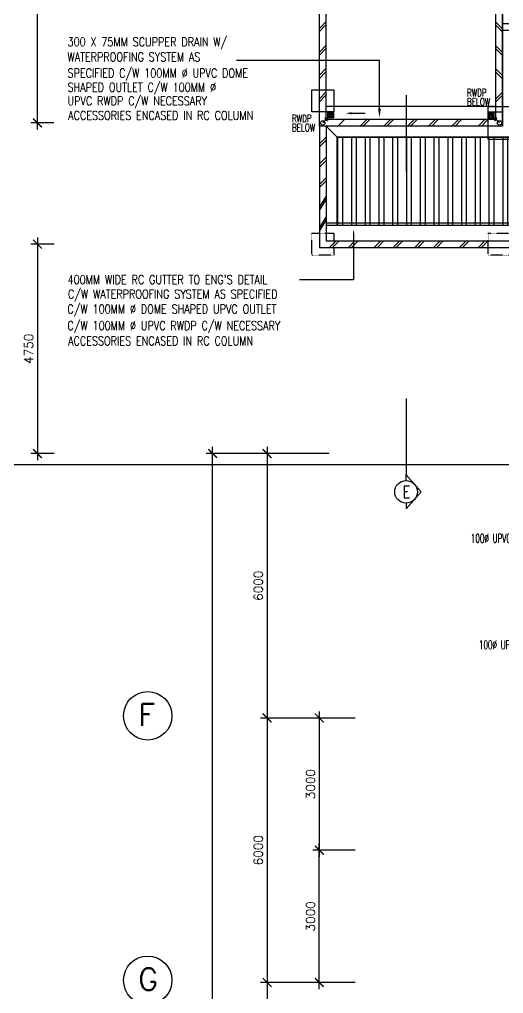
# Model space of a CAD drawing. Extents: x 2266480 to 2632177, y -858634 to -757244.
# Drawn here: x 2542657 to 2553651, y -796674 to -774578 of the extents above; entities that cross this region are included whole.
import ezdxf

# ---------------------------------------------------------------- set-up
doc = ezdxf.new("R2010")
doc.units = 0
doc.header["$LTSCALE"] = 10
doc.header["$MEASUREMENT"] = 0
doc.linetypes.add('DIVIDE', pattern=[1.25, 0.5, -0.25, 0, -0.25, 0, -0.25])
doc.linetypes.add('HIDDEN', pattern=[0.375, 0.25, -0.125])
doc.layers.get('0').update_dxf_attribs({"linetype": 'CONTINUOUS'})
doc.layers.get('DEFPOINTS').update_dxf_attribs({"linetype": 'CONTINUOUS'})
for name, color, linetype in [('AR', 7, 'CONTINUOUS'), ('BEAM', 1, 'HIDDEN'), ('COL', 3, 'CONTINUOUS'), ('DIM', 7, 'CONTINUOUS'), ('FIT', 5, 'CONTINUOUS'), ('FLASH', 35, 'CONTINUOUS'), ('GRID-T', 7, 'CONTINUOUS'), ('H', 1, 'CONTINUOUS'), ('hatch', 7, 'CONTINUOUS'), ('hatchb', 251, 'CONTINUOUS'), ('LINE', 7, 'CONTINUOUS'), ('PIPE', 5, 'DIVIDE'), ('ROOF', 7, 'CONTINUOUS'), ('RWDP', 145, 'CONTINUOUS'), ('SP', 220, 'CONTINUOUS'), ('stair', 7, 'CONTINUOUS'), ('T25', 7, 'CONTINUOUS'), ('T50', 4, 'CONTINUOUS'), ('VP', 100, 'CONTINUOUS'), ('WALL', 2, 'CONTINUOUS'), ('WP', 50, 'DIVIDE')]:
    doc.layers.add(name, color=color, linetype=linetype)
doc.styles.add('DIMTEXT', font='romans.shx', dxfattribs={"width": 0.8, "height": 400})
doc.styles.add('ROMANS', font='romans')
doc.styles.get("Standard").update_dxf_attribs({"font": 'ROMANS.SHX'})
doc.dimstyles.new('STANDARD$0', dxfattribs={"dimscale": 0, "dimtxt": 8, "dimasz": 6, "dimexe": 1, "dimexo": 1, "dimgap": 3, "dimtad": 1, "dimdec": 0, "dimlfac": -1, "dimrnd": 1, "dimzin": 0, "dimdsep": 46, "dimtxsty": 'Standard', "dimcen": 0, "dimclrd": 5, "dimclre": 250, "dimadec": 0, "dimazin": 0, "dimtfac": 1, "dimtdec": 4, "dimtofl": 0, "dimtmove": 0, "dimatfit": 3, "dimfxl": 1, "dimtolj": 1, "dimtzin": 0, "dimarcsym": 0})

# ---------------------------------------------------------------- blocks, each defined once
blk = doc.blocks.new('_ARCHTICK')
at = {"color": 0, "linetype": 'ByBlock', "const_width": 0.15}
blk.add_lwpolyline([(-0.5, -0.5), (0.5, 0.5)], dxfattribs=at)
blk = doc.blocks.new('*D230')
at = {"layer": 'DEFPOINTS', "color": 0, "transparency": 16777216}
for p in [(2550433, -790424), (2549467, -793424), (2550433, -793424)]:
    blk.add_point(p, dxfattribs=at)
at = {"layer": 'DIM', "color": 7, "lineweight": -2, "transparency": 16777216}
for p, q in [((2549467, -790274), (2549467, -793574)), ((2550283, -790424), (2549317, -790424)), ((2550283, -793424), (2549317, -793424))]:
    blk.add_line(p, q, dxfattribs=at)
at = {"layer": 'DIM', "color": 7, "lineweight": -2, "transparency": 16777216, "xscale": 200, "yscale": 200, "zscale": 200}
for p, rotation in [((2549467, -790424), 90), ((2549467, -793424), 270)]:
    blk.add_blockref('_ARCHTICK', p, dxfattribs=dict(at, rotation=rotation))
at = {"layer": 'DIM', "color": 7, "transparency": 16777216, "insert": (2549267, -791924), "char_height": 200, "attachment_point": 5, "rotation": 90, "style": 'ROMANS'}
blk.add_mtext('\\A1;3000', dxfattribs=at)
blk = doc.blocks.new('*D247')
at = {"layer": 'DEFPOINTS', "color": 0, "transparency": 16777216}
for p in [(2549839, -784424), (2548281, -790424), (2549839, -790424)]:
    blk.add_point(p, dxfattribs=at)
at = {"layer": 'DIM', "color": 7, "lineweight": -2, "transparency": 16777216}
for p, q in [((2548281, -784274), (2548281, -790574)), ((2549689, -784424), (2548131, -784424)), ((2549689, -790424), (2548131, -790424))]:
    blk.add_line(p, q, dxfattribs=at)
at = {"layer": 'DIM', "color": 7, "lineweight": -2, "transparency": 16777216, "xscale": 200, "yscale": 200, "zscale": 200}
for p, rotation in [((2548281, -784424), 90), ((2548281, -790424), 270)]:
    blk.add_blockref('_ARCHTICK', p, dxfattribs=dict(at, rotation=rotation))
at = {"layer": 'DIM', "color": 7, "transparency": 16777216, "insert": (2548081, -787424), "char_height": 200, "attachment_point": 5, "rotation": 90, "style": 'ROMANS'}
blk.add_mtext('\\A1;6000', dxfattribs=at)
blk = doc.blocks.new('*D248')
at = {"layer": 'DEFPOINTS', "color": 0, "transparency": 16777216}
for p in [(2549839, -790424), (2548281, -796424), (2549839, -796424)]:
    blk.add_point(p, dxfattribs=at)
at = {"layer": 'DIM', "color": 7, "lineweight": -2, "transparency": 16777216}
for p, q in [((2548281, -790274), (2548281, -796574)), ((2549689, -790424), (2548131, -790424)), ((2549689, -796424), (2548131, -796424))]:
    blk.add_line(p, q, dxfattribs=at)
at = {"layer": 'DIM', "color": 7, "lineweight": -2, "transparency": 16777216, "xscale": 200, "yscale": 200, "zscale": 200}
for p, rotation in [((2548281, -790424), 90), ((2548281, -796424), 270)]:
    blk.add_blockref('_ARCHTICK', p, dxfattribs=dict(at, rotation=rotation))
at = {"layer": 'DIM', "color": 7, "transparency": 16777216, "insert": (2548081, -793424), "char_height": 200, "attachment_point": 5, "rotation": 90, "style": 'ROMANS'}
blk.add_mtext('\\A1;6000', dxfattribs=at)
blk = doc.blocks.new('*D249')
at = {"layer": 'DEFPOINTS', "color": 0, "transparency": 16777216}
for p in [(2549839, -796424), (2548281, -802424), (2549839, -802424)]:
    blk.add_point(p, dxfattribs=at)
at = {"layer": 'DIM', "color": 7, "lineweight": -2, "transparency": 16777216}
for p, q in [((2548281, -796274), (2548281, -802574)), ((2549689, -796424), (2548131, -796424)), ((2549689, -802424), (2548131, -802424))]:
    blk.add_line(p, q, dxfattribs=at)
at = {"layer": 'DIM', "color": 7, "lineweight": -2, "transparency": 16777216, "xscale": 200, "yscale": 200, "zscale": 200}
for p, rotation in [((2548281, -796424), 90), ((2548281, -802424), 270)]:
    blk.add_blockref('_ARCHTICK', p, dxfattribs=dict(at, rotation=rotation))
at = {"layer": 'DIM', "color": 7, "transparency": 16777216, "insert": (2548081, -799424), "char_height": 200, "attachment_point": 5, "rotation": 90, "style": 'ROMANS'}
blk.add_mtext('\\A1;6000', dxfattribs=at)
blk = doc.blocks.new('*D256')
at = {"layer": 'DEFPOINTS', "color": 0, "transparency": 16777216}
for p in [(2547044, -784424), (2549462, -784424), (2549462, -838424)]:
    blk.add_point(p, dxfattribs=at)
at = {"layer": 'DIM', "color": 7, "lineweight": -2, "transparency": 16777216}
for p, q in [((2547044, -838574), (2547044, -784274)), ((2549312, -784424), (2546894, -784424)), ((2549312, -838424), (2546894, -838424))]:
    blk.add_line(p, q, dxfattribs=at)
at = {"layer": 'DIM', "color": 7, "lineweight": -2, "transparency": 16777216, "xscale": 200, "yscale": 200, "zscale": 200}
for p, rotation in [((2547044, -784424), 90), ((2547044, -838424), 270)]:
    blk.add_blockref('_ARCHTICK', p, dxfattribs=dict(at, rotation=rotation))
at = {"layer": 'DIM', "color": 7, "transparency": 16777216, "insert": (2546844, -811424), "char_height": 200, "attachment_point": 5, "rotation": 90, "style": 'ROMANS'}
blk.add_mtext('\\A1;54000', dxfattribs=at)
blk = doc.blocks.new('*D191')
at = {"layer": 'DEFPOINTS', "color": 0, "transparency": 16777216}
for p in [(2549467, -793424), (2550433, -793424), (2550433, -796424)]:
    blk.add_point(p, dxfattribs=at)
at = {"layer": 'DIM', "color": 7, "lineweight": -2, "transparency": 16777216}
for p, q in [((2550283, -793424), (2549317, -793424)), ((2549467, -796574), (2549467, -793274)), ((2550283, -796424), (2549317, -796424))]:
    blk.add_line(p, q, dxfattribs=at)
at = {"layer": 'DIM', "color": 7, "lineweight": -2, "transparency": 16777216, "xscale": 200, "yscale": 200, "zscale": 200}
for p, rotation in [((2549467, -793424), 90), ((2549467, -796424), 270)]:
    blk.add_blockref('_ARCHTICK', p, dxfattribs=dict(at, rotation=rotation))
at = {"layer": 'DIM', "color": 7, "transparency": 16777216, "insert": (2549267, -794924), "char_height": 200, "attachment_point": 5, "rotation": 90, "style": 'ROMANS'}
blk.add_mtext('\\A1;3000', dxfattribs=at)
blk = doc.blocks.new('100FT')
at = {"layer": 'PIPE', "linetype": 'Continuous'}
blk.add_circle((0, 0), 50, dxfattribs=at)
at = {"layer": 'WP', "linetype": 'Continuous'}
for p, q in [((-37, 34), (37, 34)), ((-50, -3), (50, -3)), ((-34, -37), (34, -37))]:
    blk.add_line(p, q, dxfattribs=at)
blk = doc.blocks.new('A$C7CE3714C')
at = {"layer": 'FIT'}
blk.add_lwpolyline([(0, 0), (126, 0), (126, 126), (0, 126)], close=True, dxfattribs=at)
at = {"layer": 'FIT', "xscale": -1}
blk.add_blockref('100FT', (63, 66), dxfattribs=at)
blk = doc.blocks.new('*D67')
at = {"layer": 'DEFPOINTS', "color": 0, "transparency": 16777216}
for p in [(2543065, -769724), (2543585, -769724), (2543585, -776924)]:
    blk.add_point(p, dxfattribs=at)
at = {"layer": 'DIM', "color": 7, "lineweight": -2, "transparency": 16777216}
for p, q in [((2543065, -777074), (2543065, -769574)), ((2543435, -769724), (2542915, -769724)), ((2543435, -776924), (2542915, -776924))]:
    blk.add_line(p, q, dxfattribs=at)
at = {"layer": 'DIM', "color": 7, "lineweight": -2, "transparency": 16777216, "xscale": 200, "yscale": 200, "zscale": 200}
for p, rotation in [((2543065, -769724), 90), ((2543065, -776924), 270)]:
    blk.add_blockref('_ARCHTICK', p, dxfattribs=dict(at, rotation=rotation))
at = {"layer": 'DIM', "color": 7, "transparency": 16777216, "insert": (2543265, -773986), "char_height": 200, "attachment_point": 5, "rotation": 90, "style": 'ROMANS'}
blk.add_mtext('\\A1;7200', dxfattribs=at)
blk = doc.blocks.new('*D68')
at = {"layer": 'DEFPOINTS', "color": 0, "transparency": 16777216}
for p in [(2543593, -779674), (2543065, -784424), (2543593, -784424)]:
    blk.add_point(p, dxfattribs=at)
at = {"layer": 'DIM', "color": 7, "lineweight": -2, "transparency": 16777216}
for p, q in [((2543065, -779524), (2543065, -784574)), ((2543443, -779674), (2542915, -779674)), ((2543443, -784424), (2542915, -784424))]:
    blk.add_line(p, q, dxfattribs=at)
at = {"layer": 'DIM', "color": 7, "lineweight": -2, "transparency": 16777216, "xscale": 200, "yscale": 200, "zscale": 200}
for p, rotation in [((2543065, -779674), 90), ((2543065, -784424), 270)]:
    blk.add_blockref('_ARCHTICK', p, dxfattribs=dict(at, rotation=rotation))
at = {"layer": 'DIM', "color": 7, "transparency": 16777216, "insert": (2542865, -782049), "char_height": 200, "attachment_point": 5, "rotation": 90, "style": 'ROMANS'}
blk.add_mtext('\\A1;4750', dxfattribs=at)

msp = doc.modelspace()

# ---------------------------------------------------------------- hatches: boundary and pattern name
at = {"layer": 'hatch'}
h = msp.add_hatch(dxfattribs=at)
h.set_pattern_fill('STEEL', color=0, scale=2500, angle=45, style=0)
h.set_pattern_definition([(90, (0, 0), (-312.5, 6e-14), []), (90, (-110.5, 110.5), (-312.5, 6e-14), [])])
h.paths.add_polyline_path([(2620230.5, -774824.1), (2620230.5, -777254.4), (2624230.5, -777254.4), (2624230.5, -783952.2), (2559824.5, -783952.2), (2559824.5, -779249.1), (2559574.5, -779249.1), (2559574.5, -779249.1), (2549874.5, -779249.1), (2549874.5, -777249.1), (2553874.5, -777249.1), (2553874.5, -774824.1)])

# ---------------------------------------------------------------- linework, layer by layer
at = {"color": 0}
msp.add_line((2553624.5, -776999.1), (2553624.5, -769649.1), dxfattribs=at)
at = {"layer": 'AR', "color": 0}
for p, q in [((2551436, -776292.2), (2551436, -778041.4)), ((2551436, -783175), (2551436, -784924.2)), ((2551436, -785034.9), (2551436, -784905)), ((2551436, -784905), (2551777.5, -785293.6)), ((2551436, -785682.3), (2551777.5, -785293.6)), ((2551436, -785550.1), (2551436, -785682.3))]:
    msp.add_line(p, q, dxfattribs=at)
msp.add_circle((2551436, -785292.5), 257.6, dxfattribs=at)
at = {"layer": 'BEAM', "color": 0}
for p, q in [((2549474.5, -776999.1), (2549474.5, -779424.1)), ((2549624.5, -776999.1), (2549624.5, -779424.1))]:
    msp.add_line(p, q, dxfattribs=at)
for points in [[(2549299.5, -779424.1), (2549799.5, -779424.1), (2549799.5, -779924.1), (2549299.5, -779924.1)], [(2549299.5, -779424.1), (2549799.5, -779424.1), (2549799.5, -779924.1), (2549299.5, -779924.1)], [(2553299.5, -779424.1), (2553799.5, -779424.1), (2553799.5, -779924.1), (2553299.5, -779924.1)]]:
    msp.add_lwpolyline(points, close=True, dxfattribs=at)
at = {"layer": 'COL', "color": 0}
for points in [[(2549474.5, -776171), (2549799.5, -776171), (2549799.5, -776671), (2549474.5, -776671)], [(2553299.5, -776999.1), (2553299.5, -776674.1), (2553624.5, -776674.1)]]:
    msp.add_lwpolyline(points, dxfattribs=at)
msp.add_lwpolyline([(2553299.5, -776549.1), (2553799.5, -776549.1), (2553799.5, -777299.1), (2553299.5, -777299.1)], close=True, dxfattribs=at)
at = {"layer": 'FLASH', "color": 0}
for p, q in [((2549624.5, -776999.1), (2549874.5, -777249.1)), ((2553874.5, -777249.1), (2549874.5, -777249.1)), ((2549874.5, -777249.1), (2549874.5, -779174.1))]:
    msp.add_line(p, q, dxfattribs=at)
at = {"layer": 'GRID-T', "color": 0}
for centre in [(2545569.8, -790373.6), (2545569.8, -796373.6)]:
    msp.add_circle(centre, 550, dxfattribs=at)
at = {"layer": 'H', "color": 0}
for p, q in [((2549468.5, -774781.4), (2549618.5, -774631.4)), ((2553618.5, -774781.4), (2553468.5, -774631.4)), ((2549468.5, -774852.1), (2549618.5, -774702.1)), ((2553618.5, -774852.1), (2553468.5, -774702.1)), ((2549468.5, -775315.6), (2549618.5, -775165.6)), ((2549468.5, -775386.3), (2549618.5, -775236.3)), ((2553618.5, -775315.6), (2553468.5, -775165.6)), ((2553618.5, -775386.3), (2553468.5, -775236.3)), ((2549468.5, -775842.4), (2549618.5, -775692.4)), ((2549468.5, -775913.1), (2549618.5, -775763.1)), ((2553618.5, -775842.4), (2553468.5, -775692.4)), ((2553618.5, -775913.1), (2553468.5, -775763.1)), ((2549468.5, -776376.6), (2549618.5, -776226.6)), ((2553474.5, -776376.6), (2553624.5, -776226.6)), ((2549468.5, -776447.3), (2549618.5, -776297.3)), ((2553474.5, -776447.3), (2553624.5, -776297.3)), ((2549877.9, -777004.4), (2550027.9, -776854.4)), ((2550385.2, -777004.4), (2550535.2, -776854.4)), ((2550455.9, -777004.4), (2550605.9, -776854.4)), ((2550923.2, -777004.4), (2551073.2, -776854.4)), ((2550993.9, -777004.4), (2551143.9, -776854.4)), ((2551460.2, -777004.4), (2551610.2, -776854.4)), ((2551530.9, -777004.4), (2551680.9, -776854.4)), ((2551941.2, -777004.4), (2552091.2, -776854.4)), ((2552011.9, -777004.4), (2552161.9, -776854.4)), ((2552471.2, -777004.4), (2552621.2, -776854.4)), ((2552541.9, -777004.4), (2552691.9, -776854.4)), ((2553069.2, -777004.4), (2553219.2, -776854.4)), ((2553139.9, -777004.4), (2553289.9, -776854.4)), ((2549474.5, -777397.6), (2549624.5, -777247.6)), ((2549474.5, -777468.4), (2549624.5, -777318.4)), ((2549474.5, -777854.4), (2549624.5, -777704.4)), ((2549474.5, -777925.2), (2549624.5, -777775.2)), ((2549474.5, -778321), (2549624.5, -778171)), ((2549474.5, -778391.7), (2549624.5, -778241.7)), ((2549474.5, -778842.9), (2549624.5, -778592.9)), ((2549474.5, -778913.6), (2549624.5, -778663.6)), ((2549474.5, -779309.5), (2549624.5, -779059.5)), ((2549474.5, -779380.2), (2549624.5, -779130.2)), ((2549847.8, -779599.1), (2549697.8, -779749.1)), ((2549918.5, -779599.1), (2549768.5, -779749.1)), ((2550276.8, -779599.1), (2550126.8, -779749.1)), ((2550347.5, -779599.1), (2550197.5, -779749.1)), ((2550864.3, -779599.1), (2550714.3, -779749.1)), ((2550935, -779599.1), (2550785, -779749.1)), ((2551293.3, -779599.1), (2551143.3, -779749.1)), ((2551364, -779599.1), (2551214, -779749.1)), ((2551783.3, -779599.1), (2551633.3, -779749.1)), ((2551854, -779599.1), (2551704, -779749.1)), ((2552212.3, -779599.1), (2552062.3, -779749.1)), ((2552283, -779599.1), (2552133, -779749.1)), ((2552799.8, -779599.1), (2552649.8, -779749.1)), ((2552870.5, -779599.1), (2552720.5, -779749.1)), ((2553228.8, -779599.1), (2553078.8, -779749.1)), ((2553299.5, -779599.1), (2553149.5, -779749.1))]:
    msp.add_line(p, q, dxfattribs=at)
at = {"layer": 'hatch', "color": 0}
msp.add_lwpolyline([(2529299.5, -784674.1), (2558299.5, -784674.1)], dxfattribs=at)
at = {"layer": 'hatchb', "color": 0}
msp.add_lwpolyline([(2620230.5, -774824.1), (2620230.5, -777254.4), (2624230.5, -777254.4), (2624230.5, -783952.2), (2559824.5, -783952.2), (2559824.5, -779249.1), (2559574.5, -779249.1), (2559574.5, -779249.1), (2549874.5, -779249.1), (2549874.5, -777249.1), (2553874.5, -777249.1), (2553874.5, -774824.1), (2620230.5, -774824.1)], dxfattribs=at)
at = {"layer": 'LINE', "color": 0}
for p, q in [((2550244.8, -779439), (2550244.8, -780482)), ((2550244.8, -780482), (2549018.9, -780482))]:
    msp.add_line(p, q, dxfattribs=at)
msp.add_solid([(2550228.1, -779439), (2550261.5, -779439), (2550244.8, -779339)], dxfattribs=at)
at = {"layer": 'ROOF', "color": 0}
for p, q in [((2549474.5, -776999.1), (2549474.5, -769649.1)), ((2549624.5, -776849.1), (2549624.5, -769799.1)), ((2553474.5, -776849.1), (2553474.5, -769799.1)), ((2553624.5, -769649.1), (2553624.5, -776999.1)), ((2620480.5, -774674.1), (2553624.5, -774674.1)), ((2620480.5, -774824.1), (2553624.5, -774824.1)), ((2553474.5, -776849.1), (2549624.5, -776849.1)), ((2553624.5, -776999.1), (2549474.5, -776999.1)), ((2559574.5, -779199.1), (2549624.5, -779199.1, 0)), ((2559574.5, -779249.1, 0), (2549624.5, -779249.1, 0))]:
    msp.add_line(p, q, dxfattribs=at)
msp.add_lwpolyline([(2549474.5, -776671), (2549299.5, -776671), (2549299.5, -776171), (2549474.5, -776171)], dxfattribs=at)
at = {"layer": 'RWDP', "color": 0}
for p, q in [((2553474.5, -776549.1), (2549624.5, -776549.1)), ((2549725, -776749.3), (2549543.5, -776924.1)), ((2549608.6, -776861.4), (2549607.4, -776798.2)), ((2549608.6, -776861.4), (2549661.4, -776876.2)), ((2550201.9, -776704.5), (2550507.1, -776704.5)), ((2553374, -776752.1), (2553559.1, -776924.1)), ((2553490.4, -776861.4), (2553437.6, -776876.2)), ((2553490.4, -776861.4), (2553491.6, -776798.2))]:
    msp.add_line(p, q, dxfattribs=at)
for centre in [(2549543.5, -776924.1), (2553559.1, -776924.1)]:
    msp.add_circle(centre, 50, dxfattribs=at)
msp.add_solid([(2550201.9, -776727.8), (2550201.9, -776681.2), (2550061.9, -776704.5)], dxfattribs=at)
at = {"layer": 'stair', "color": 0}
for p, q in [((2550833.6, -775509.2), (2547588.9, -775509.2)), ((2550833.6, -776600.1), (2550833.6, -775509.2))]:
    msp.add_line(p, q, dxfattribs=at)
msp.add_solid([(2550866.9, -776600.1), (2550800.3, -776600.1), (2550833.6, -776800.1)], dxfattribs=at)
at = {"layer": 'WALL', "color": 0}
for p, q in [((2549474.5, -776999.1), (2549474.5, -779749.1)), ((2549624.5, -776999.1), (2549624.5, -779599.1)), ((2549474.5, -779749.1), (2559424.5, -779749.1)), ((2549624.5, -779599.1), (2559574.5, -779599.1))]:
    msp.add_line(p, q, dxfattribs=at)

# ---------------------------------------------------------------- block references
at = {"layer": 'T25', "color": 0, "xscale": -1, "rotation": 180}
msp.add_blockref('A$C7CE3714C', (2549662, -776686.3), dxfattribs=at)
at = {"layer": 'T25', "color": 0, "rotation": 180}
msp.add_blockref('A$C7CE3714C', (2553437, -776686.3), dxfattribs=at)

# ---------------------------------------------------------------- texts
at = {"color": 0, "ltscale": 10, "style": 'ROMANS', "width": 0.8}
for s, p in [('300 X 75MM SCUPPER DRAIN W/', (2543748.2, -775186.2)), ('WATERPROOFING SYSTEM AS', (2543748.2, -775528.1)), ('SPECIFIED C/W 100MM %%c UPVC DOME', (2543748.2, -775893.4)), ('SHAPED OUTLET C/W 100MM %%c', (2543748.2, -776215.6)), ('UPVC RWDP C/W NECESSARY', (2543748.2, -776524.9)), ('ACCESSORIES ENCASED IN RC COLUMN', (2543762.5, -776854.8)), ("400MM WIDE RC GUTTER TO ENG'S DETAIL", (2543749, -780578.9)), ('C/W WATERPROOFING SYSTEM AS SPECIFIED', (2543758.9, -780907.2)), ('C/W 100MM %%c DOME SHAPED UPVC OUTLET ', (2543746.6, -781245.9)), ('C/W 100MM %%c UPVC RWDP C/W NECESSARY', (2543746.6, -781623.2)), ('ACCESSORIES ENCASED IN RC COLUMN', (2543760.8, -781970))]:
    msp.add_text(s, height=200, dxfattribs=at).set_placement(p)
at = {"layer": 'GRID-T', "color": 0, "style": 'ROMANS'}
for s, p in [('F', (2545354.6, -790599.4)), ('G', (2545354.6, -796599.4))]:
    msp.add_text(s, height=500, dxfattribs=at).set_placement(p)
at = {"layer": 'RWDP', "color": 0, "style": 'ROMANS', "width": 0.7}
for s, p in [('RWDP', (2552822, -776323.3)), ('BELOW', (2552822, -776530.9)), ('RWDP', (2548847, -776908.3)), ('BELOW', (2548847, -777115.9))]:
    msp.add_text(s, height=170, dxfattribs=at).set_placement(p)
at = {"layer": 'SP', "color": 0, "style": 'ROMANS', "width": 0.6}
msp.add_text('100%%c UPVC SWP DROPPER', height=200, dxfattribs=at).set_placement((2552907.4, -786448))
at = {"layer": 'T50', "color": 0, "style": 'DIMTEXT', "width": 0.8}
msp.add_text('E', height=275, rotation=360, dxfattribs=at).set_placement((2551354.9, -785432.6))
at = {"layer": 'VP', "color": 0, "style": 'ROMANS', "width": 0.6}
msp.add_text('100%%c UPVC VP RISER', height=200, dxfattribs=at).set_placement((2553091.2, -788862.3))

# ---------------------------------------------------------------- dimensions: what is measured, and where the dimension line sits
at = {"layer": 'DIM', "color": 0}
dim = msp.add_linear_dim(base=(2543065.3, -769724.1), p1=(2543585.4, -776924.1), p2=(2543585.4, -769724.1), angle=90, dimstyle='STANDARD$0', override={"dimscale": 100, "dimtxt": 2, "dimasz": 2, "dimexe": 1.5, "dimexo": 1.5, "dimgap": 1, "dimtxsty": 'ROMANS', "dimblk": 'ARCHTICK', "dimdle": 1.5, "dimclrd": 7, "dimclre": 7, "dimclrt": 7, "dimtdec": 0, "dimtmove": 2}, dxfattribs=at)
dim.commit()
dim.dimension.update_dxf_attribs({"geometry": '*D67', "text_midpoint": (2543265.3, -773986.2), "dimtype": 160})
for p1, p2, distance, picture, middle in [((2543593.3, -779674.1), (2543593.3, -784424.1), -528, '*D68', (2542865.3, -782049.1)), ((2549462.5, -838424.1), (2549462.5, -784424.1), 2418.4, '*D256', (2546844.1, -811424.1)), ((2549839.5, -784424.1), (2549839.5, -790424.1), -1558.6, '*D247', (2548080.9, -787424.1)), ((2549839.5, -790424.1), (2549839.5, -796424.1), -1558.6, '*D248', (2548080.9, -793424.1)), ((2550433.5, -790424.1), (2550433.5, -793424.1), -966.9, '*D230', (2549266.6, -791924.1)), ((2550433.5, -796424.1), (2550433.5, -793424.1), 966.9, '*D191', (2549266.6, -794924.1)), ((2549839.5, -796424.1), (2549839.5, -802424.1), -1558.6, '*D249', (2548080.9, -799424.1))]:
    dim = msp.add_aligned_dim(p1=p1, p2=p2, distance=distance, dimstyle='STANDARD$0', override={"dimscale": 100, "dimtxt": 2, "dimasz": 2, "dimexe": 1.5, "dimexo": 1.5, "dimgap": 1, "dimtxsty": 'ROMANS', "dimblk": 'ARCHTICK', "dimdle": 1.5, "dimclrd": 7, "dimclre": 7, "dimclrt": 7, "dimtdec": 0, "dimtmove": 2}, dxfattribs=at)
    dim.commit()
    dim.dimension.update_dxf_attribs({"geometry": picture, "text_midpoint": middle})

doc.saveas('drawing.dxf')
